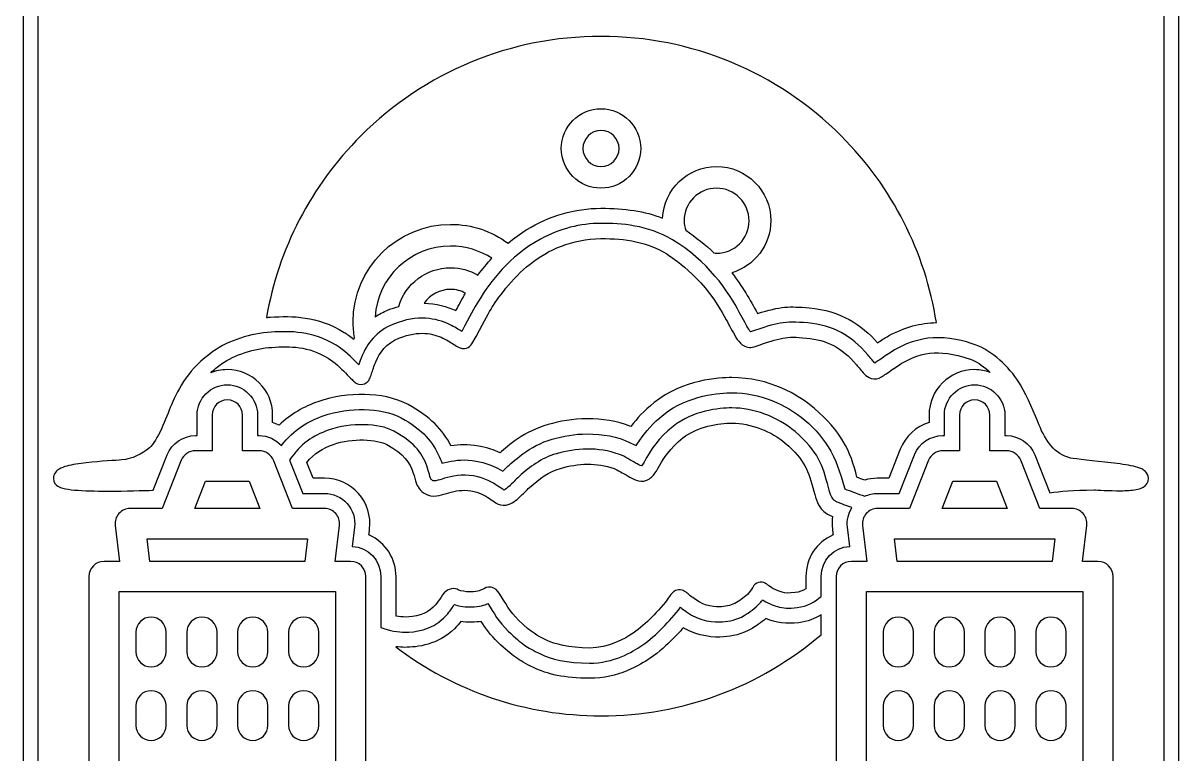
# Model space of a CAD drawing. Header units: millimetres. Extents: x 2 to 64, y 2 to 119.
# Drawn here: x 1.7 to 64.3, y 36.9 to 76.5 of the extents above; entities that cross this region are included whole.
import ezdxf

# ---------------------------------------------------------------- set-up
doc = ezdxf.new("R2010")
doc.units = ezdxf.units.MM
doc.layers.add('Layer_1', color=7, linetype='CONTINUOUS')

msp = doc.modelspace()

# ---------------------------------------------------------------- linework, layer by layer
at = {"layer": 'Layer_1', "color": 7}
for points in [[(1.690001, 117.899852), (1.690001, 3.10015)], [(2.510299, 3.10015), (2.510299, 117.899852)], [(63.489703, 117.899852), (63.489703, 3.10015)], [(64.310002, 3.10015), (64.310002, 117.899852)], [(33.000463, 75.739901), (32.999962, 75.739961)], [(39.264363, 67.518211), (39.263663, 67.518241)], [(32.996361, 65.609861), (32.998261, 65.610101)], [(32.988561, 64.789631), (32.998261, 64.789991)], [(12.749161, 57.690641), (12.739161, 57.690641)], [(53.244062, 57.690661), (53.234062, 57.690661)], [(12.754061, 56.870511), (12.754561, 56.870511)], [(53.241562, 56.870451), (53.242162, 56.870451)], [(11.021861, 54.114611), (11.113861, 54.114611), (11.113861, 55.231851)], [(11.936075, 55.232081), (11.936075, 53.295371), (11.022885, 53.295371)], [(14.487116, 53.295371), (13.573925, 53.295371), (13.573925, 55.232081)], [(14.392761, 55.231851), (14.392761, 54.114611), (14.484761, 54.114611)], [(15.208461, 54.822081), (15.208461, 55.231871)], [(50.774762, 55.231891), (50.774762, 54.830371)], [(51.511462, 54.114551), (51.603462, 54.114551), (51.603462, 55.231791)], [(52.426076, 55.232081), (52.426076, 53.295371), (51.512885, 53.295371)], [(54.977117, 53.295371), (54.063926, 53.295371), (54.063926, 55.232081)], [(54.882362, 55.231791), (54.882362, 54.114551), (54.974362, 54.114551)], [(40.086762, 54.796761), (40.086162, 54.796811)], [(56.738562, 54.687081), (56.738562, 54.689081)], [(34.582262, 53.734321), (34.902662, 53.578261), (35.102162, 53.872811)], [(49.214662, 53.380321), (48.593462, 51.806261), (47.970262, 51.806261)], [(10.26137, 52.777631), (9.228942, 50.167251), (7.491206, 50.167251)], [(8.738261, 51.158711), (9.496361, 53.077461)], [(18.018875, 50.167251), (16.281139, 50.167251), (15.24863, 52.777631)], [(16.128461, 52.783481), (16.837961, 50.985661), (18.019861, 50.985661)], [(18.020461, 51.806221), (17.397161, 51.806221), (17.058761, 52.664571)], [(24.381361, 52.628911), (24.717261, 52.699211)], [(47.978362, 50.985611), (49.160162, 50.985611), (49.986462, 53.077471), (49.986462, 53.079471)], [(50.751371, 52.777631), (49.718943, 50.167251), (47.981206, 50.167251)], [(58.508876, 50.167251), (56.77114, 50.167251), (55.738631, 52.777631)], [(56.499762, 53.077401), (57.315262, 51.012931)], [(27.426161, 52.333891), (27.686061, 52.197461), (27.898961, 52.400551)], [(28.570561, 51.908051), (28.570561, 51.906051)], [(6.677901, 49.252451), (6.907544, 47.303941), (6.074005, 47.303941)], [(19.436075, 47.303941), (18.602537, 47.303941), (18.83218, 49.252451)], [(19.646561, 49.157861), (19.646561, 49.155861), (19.526161, 48.118191)], [(45.535862, 49.060211), (45.566862, 48.799241), (45.576862, 48.734641)], [(46.474262, 48.118201), (46.353362, 49.155871), (46.353362, 49.157871)], [(47.167902, 49.252451), (47.397545, 47.303941), (46.564006, 47.303941)], [(59.926076, 47.303941), (59.092538, 47.303941), (59.322181, 49.252451)], [(20.421561, 48.737671), (20.431561, 48.799171)], [(5.25508, 46.485021), (5.25508, 15.75907), (5.255, 15.75907)], [(20.255, 15.75907), (20.255, 46.485021)], [(21.074361, 46.483671), (21.074361, 43.725181)], [(21.895861, 44.342591), (21.895861, 46.483551)], [(44.104762, 46.483621), (44.104762, 45.823191)], [(44.925462, 45.410361), (44.925462, 46.483681)], [(45.745081, 46.485021), (45.745081, 15.75907), (45.745001, 15.75907)], [(60.745001, 15.75907), (60.745001, 46.485021)], [(44.925364, 43.332671), (44.925363, 44.406991)], [(7.802588, 43.464741), (7.802588, 42.407501)], [(9.440438, 42.407501), (9.440438, 43.464741)], [(10.55822, 43.464741), (10.55822, 42.407501)], [(12.196069, 42.407501), (12.196069, 43.464741)], [(13.313931, 43.464741), (13.313931, 42.407501)], [(14.951781, 42.407501), (14.951781, 43.464741)], [(16.069563, 43.464741), (16.069563, 42.407501)], [(17.707412, 42.407501), (17.707412, 43.464741)], [(48.292589, 43.464741), (48.292589, 42.407501)], [(49.930439, 42.407501), (49.930439, 43.464741)], [(51.04822, 43.464741), (51.04822, 42.407501)], [(52.68607, 42.407501), (52.68607, 43.464741)], [(53.803932, 43.464741), (53.803932, 42.407501)], [(55.441782, 42.407501), (55.441782, 43.464741)], [(56.559564, 43.464741), (56.559564, 42.407501)], [(58.197413, 42.407501), (58.197413, 43.464741)], [(7.802588, 39.479631), (7.802588, 38.422391)], [(9.440438, 38.422391), (9.440438, 39.479631)], [(10.55822, 39.479631), (10.55822, 38.422391)], [(12.196069, 38.422391), (12.196069, 39.479631)], [(13.313931, 39.479631), (13.313931, 38.422391)], [(14.951781, 38.422391), (14.951781, 39.479631)], [(16.069563, 39.479631), (16.069563, 38.422391)], [(17.707412, 38.422391), (17.707412, 39.479631)], [(48.292589, 39.479631), (48.292589, 38.422391)], [(49.930439, 38.422391), (49.930439, 39.479631)], [(51.04822, 39.479631), (51.04822, 38.422391)], [(52.68607, 38.422391), (52.68607, 39.479631)], [(53.803932, 39.479631), (53.803932, 38.422391)], [(55.441782, 38.422391), (55.441782, 39.479631)], [(56.559564, 39.479631), (56.559564, 38.422391)], [(58.197413, 38.422391), (58.197413, 39.479631)]]:
    msp.add_lwpolyline(points, dxfattribs=at)
for points in [[(32.999962, 71.824441)], [(32.999962, 70.650351)], [(24.854162, 64.386131)], [(24.854162, 62.037441)], [(26.355761, 61.400541)], [(40.086162, 55.617431)], [(11.579567, 51.657441), (13.930353, 51.657441), (14.519716, 50.167331), (10.990124, 50.167331)], [(52.069568, 51.657441), (54.420354, 51.657441), (55.009717, 50.167331), (51.480125, 50.167331)], [(17.097735, 48.529401), (16.953365, 47.304021), (8.556635, 47.304021), (8.412265, 48.529401)], [(57.587736, 48.529401), (57.443366, 47.304021), (49.046636, 47.304021), (48.902266, 48.529401)], [(19.436075, 47.303941)], [(59.926076, 47.303941)], [(18.617151, 20.22739), (6.89285, 20.22739), (6.89285, 45.666091), (18.617151, 45.666091)], [(59.107152, 20.22739), (47.382851, 20.22739), (47.382851, 45.666091), (59.107152, 45.666091)], [(8.621513, 44.283661)], [(11.377144, 44.283661)], [(14.132856, 44.283661)], [(16.888487, 44.283661)], [(49.111514, 44.283661)], [(51.867145, 44.283661)], [(54.622857, 44.283661)], [(57.378488, 44.283661)], [(8.621513, 40.298561)], [(11.377144, 40.298561)], [(14.132856, 40.298561)], [(16.888487, 40.298561)], [(49.111514, 40.298561)], [(51.867145, 40.298561)], [(54.622857, 40.298561)], [(57.378488, 40.298561)]]:
    msp.add_lwpolyline(points, close=True, dxfattribs=at)
for points in [[(32.999962, 75.739961), (28.085162, 75.739961), (23.465062, 73.825991), (19.989862, 70.350631)], [(46.011563, 70.350571), (42.536363, 73.825931), (37.915263, 75.739901), (33.000463, 75.739901)], [(30.847062, 69.671601), (30.847062, 70.858891), (31.812662, 71.824441), (32.999962, 71.824441)], [(32.999962, 71.824441), (34.187263, 71.824441), (35.153263, 70.858891), (35.153263, 69.671601)], [(19.989862, 70.350631), (17.274459, 67.635301), (15.517359, 64.218861), (14.876459, 60.510921)], [(32.999962, 70.650351), (32.460262, 70.650351), (32.021662, 70.211301), (32.021662, 69.671601)], [(33.978663, 69.671601), (33.978663, 70.211301), (33.539663, 70.650351), (32.999962, 70.650351)], [(51.171963, 60.234901), (50.572363, 64.049521), (48.794363, 67.567851), (46.011563, 70.350571)], [(32.999962, 67.518241), (31.812662, 67.518241), (30.847062, 68.484301), (30.847062, 69.671601)], [(32.021662, 69.671601), (32.021662, 69.131891), (32.460262, 68.692851), (32.999962, 68.692851)], [(35.153263, 69.671601), (35.153263, 68.484301), (34.187263, 67.518241), (32.999962, 67.518241)], [(32.999962, 68.692851), (33.539663, 68.692851), (33.978663, 69.131891), (33.978663, 69.671601)], [(36.335163, 65.893471), (36.407163, 67.448741), (37.691863, 68.692781), (39.264663, 68.692781)], [(39.264663, 68.692781), (40.883763, 68.692781), (42.200963, 67.375501), (42.200963, 65.756521)], [(39.263663, 67.518241), (38.292463, 67.517951), (37.501963, 66.727881), (37.501963, 65.756591)], [(41.025463, 65.756561), (41.025463, 66.727851), (40.235663, 67.517921), (39.264363, 67.518211)], [(28.977962, 65.272831), (30.190762, 66.026631), (31.591062, 66.429351), (32.993262, 66.429351)], [(32.993262, 66.429351), (34.308363, 66.429351), (35.359263, 66.279331), (36.335163, 65.893471)], [(37.501963, 65.756591), (37.501963, 65.574331), (37.537963, 65.401691), (37.588963, 65.236211)], [(39.263863, 63.994911), (40.235363, 63.994911), (41.025463, 64.785101), (41.025463, 65.756561)], [(42.200963, 65.756521), (42.200963, 64.421411), (41.303863, 63.293661), (40.081663, 62.938611)], [(19.569262, 60.275731), (19.569262, 63.189961), (21.940462, 65.560681), (24.854662, 65.560681)], [(24.854662, 65.560681), (26.016962, 65.560681), (27.089162, 65.178861), (27.962562, 64.540581)], [(27.962562, 64.540581), (28.283362, 64.805801), (28.619862, 65.050261), (28.977962, 65.272831)], [(32.998261, 65.610101), (31.897661, 65.610101), (30.763661, 65.333501), (29.719261, 64.757951)], [(36.880362, 64.719991), (35.503462, 65.534051), (34.096962, 65.609861), (32.996361, 65.609861)], [(37.588963, 65.236211), (38.152863, 64.861411), (38.658763, 64.454301), (39.118663, 64.009411)], [(29.719261, 64.757951), (28.014961, 63.818611), (27.008361, 62.457351), (26.355761, 61.400541)], [(29.155261, 63.410911), (30.141461, 64.180971), (31.414761, 64.773591), (32.988561, 64.789631)], [(32.998261, 64.789991), (34.303562, 64.803291), (35.548662, 64.594161), (36.560762, 63.954901)], [(40.510062, 60.772951), (39.942762, 61.897561), (38.725262, 63.629191), (36.880362, 64.719991)], [(24.854162, 64.386131), (22.679162, 64.386131), (20.898062, 62.687101), (20.757262, 60.547081)], [(27.089662, 63.719511), (26.445462, 64.139111), (25.678762, 64.386131), (24.854162, 64.386131)], [(36.560762, 63.954901), (37.118762, 63.602571), (38.625462, 62.572021), (39.785362, 60.395951)], [(39.118663, 64.009411), (39.167663, 64.005411), (39.214663, 63.994911), (39.263863, 63.994911)], [(26.330062, 62.809991), (26.572662, 63.133441), (26.824762, 63.437291), (27.089662, 63.719511)], [(27.043761, 60.967651), (27.349561, 61.488201), (28.169061, 62.640861), (29.155261, 63.410911)], [(22.041962, 61.115531), (22.404362, 62.326211), (23.527262, 63.212031), (24.854162, 63.212031)], [(24.854162, 63.212031), (25.392562, 63.212031), (25.895762, 63.063931), (26.330062, 62.809991)], [(40.081663, 62.938611), (40.667263, 62.195401), (41.064163, 61.509651), (41.477963, 60.724281)], [(24.854162, 62.037441), (24.260462, 62.037441), (23.736862, 61.739931), (23.417562, 61.288641)], [(25.661362, 61.831761), (25.418262, 61.958501), (25.146762, 62.037431), (24.854162, 62.037441)], [(25.136362, 60.884531), (25.307562, 61.200881), (25.474462, 61.528581), (25.661362, 61.831761)], [(26.355761, 61.400541), (26.139861, 61.051041), (25.902461, 60.573391), (25.452461, 59.762911)], [(20.757262, 60.547081), (20.967962, 60.686981), (21.197962, 60.816371), (21.462162, 60.921231)], [(21.462162, 60.921231), (21.660362, 60.999931), (21.853162, 61.063301), (22.041962, 61.115531)], [(23.417562, 61.288641), (24.071962, 61.271241), (24.648462, 61.111271), (25.136362, 60.884531)], [(26.000861, 59.080941), (26.669461, 60.257751), (26.838161, 60.617561), (27.043761, 60.967651)], [(41.004062, 59.874811), (40.876262, 60.078481), (40.715062, 60.424761), (40.510062, 60.772951)], [(41.477963, 60.724281), (42.735163, 61.125631), (43.202863, 61.130051), (44.271563, 61.034851)], [(44.271563, 61.034851), (46.001263, 60.880691), (47.109663, 60.127821), (47.988164, 59.137301)], [(14.876459, 60.510921), (14.947459, 60.516921), (15.018359, 60.532721), (15.089359, 60.536721)], [(15.089359, 60.536721), (16.284159, 60.605021), (17.602859, 60.610021), (19.081362, 59.710421)], [(19.649262, 59.409631), (19.601262, 59.695351), (19.569262, 59.983861), (19.569262, 60.275731)], [(21.761761, 60.160301), (20.809261, 59.782281), (20.316761, 59.044091), (20.056961, 58.449301)], [(24.791061, 60.138601), (24.070561, 60.474711), (23.070261, 60.679561), (21.761761, 60.160301)], [(25.452461, 59.762911), (25.294461, 59.863581), (25.087761, 60.000241), (24.791061, 60.138601)], [(39.785362, 60.395951), (39.957162, 60.073681), (40.125962, 59.752631), (40.310962, 59.438901)], [(44.197762, 60.218461), (42.888662, 60.335141), (42.553962, 60.232061), (41.104862, 59.734771)], [(47.455362, 58.497631), (46.547662, 59.538471), (45.580462, 60.095221), (44.197762, 60.218461)], [(48.576263, 59.515571), (49.467963, 60.012011), (50.321364, 60.217311), (51.171963, 60.234901)], [(15.132761, 59.718471), (14.023961, 59.655071), (12.849361, 59.282661), (11.974761, 58.669951)], [(18.652361, 59.009991), (17.351161, 59.801681), (16.161361, 59.777251), (15.132761, 59.718471)], [(19.081362, 59.710421), (19.215662, 59.628821), (19.411562, 59.496531), (19.601262, 59.340931)], [(22.055461, 59.395961), (23.160861, 59.834671), (23.895961, 59.647931), (24.436161, 59.395961)], [(41.104862, 59.734771), (41.081862, 59.759171), (41.060862, 59.784471), (41.004062, 59.874811)], [(41.295362, 58.930921), (42.802062, 59.441841), (42.978562, 59.504121), (44.127762, 59.401691)], [(47.988164, 59.137301), (48.184364, 59.272771), (48.361063, 59.395771), (48.576263, 59.515571)], [(12.436361, 57.997591), (13.149461, 58.497101), (14.217361, 58.843341), (15.170561, 58.897801)], [(15.170561, 58.897801), (16.181261, 58.955601), (17.105261, 58.984801), (18.217361, 58.308171)], [(19.749961, 58.083941), (19.474461, 58.368141), (19.109361, 58.731881), (18.652361, 59.009991)], [(19.601262, 59.340931), (19.614262, 59.363131), (19.635262, 59.387131), (19.649262, 59.409631)], [(20.799661, 58.120581), (21.011361, 58.605111), (21.345661, 59.114281), (22.055461, 59.395961)], [(24.436161, 59.395961), (24.706261, 59.269981), (24.917861, 59.125021), (25.104361, 59.009421)], [(25.104361, 59.009421), (25.197361, 58.951621), (25.275061, 58.894981), (25.414861, 58.854911)], [(25.705861, 58.848911), (25.828561, 58.882411), (25.947361, 58.986881), (26.000861, 59.080941)], [(40.310962, 59.438901), (40.401962, 59.293631), (40.500262, 59.155271), (40.656762, 59.039441)], [(40.656762, 59.039441), (40.838662, 58.904781), (41.068262, 58.853901), (41.295362, 58.930921)], [(44.127762, 59.401691), (45.239862, 59.302591), (46.025362, 58.892951), (46.840362, 57.958371)], [(51.287162, 59.421611), (50.527362, 59.421611), (49.759462, 59.236391), (48.972662, 58.798391)], [(53.463262, 58.962721), (53.031062, 59.150921), (52.093562, 59.421601), (51.287162, 59.421611)], [(55.732362, 56.861041), (55.260362, 57.676501), (54.357662, 58.573301), (53.463262, 58.962721)], [(11.974761, 58.669951), (10.705361, 57.780661), (10.096761, 56.682551), (9.720661, 55.786931)], [(18.217361, 58.308171), (18.566261, 58.095891), (18.889961, 57.784951), (19.153261, 57.513391)], [(20.056961, 58.449301), (19.968961, 58.248921), (19.922561, 58.110381), (19.872961, 57.957341)], [(25.414861, 58.854911), (25.484861, 58.834911), (25.583061, 58.815911), (25.705861, 58.848911)], [(47.834162, 58.044431), (47.751162, 58.126231), (47.619062, 58.309931), (47.455362, 58.497631)], [(48.314762, 58.370511), (48.115662, 58.233011), (47.947262, 58.118241), (47.834162, 58.044431)], [(48.972662, 58.798391), (48.781262, 58.691851), (48.545662, 58.529961), (48.314762, 58.370511)], [(49.373562, 58.081331), (50.051662, 58.458831), (50.659562, 58.602751), (51.289662, 58.602751)], [(51.289662, 58.602751), (51.879462, 58.602751), (52.888562, 58.319661), (53.139162, 58.210521)], [(11.854461, 57.523721), (12.029361, 57.685501), (12.218261, 57.844821), (12.436361, 57.997591)], [(12.739161, 57.690641), (12.428661, 57.690641), (12.130261, 57.631141), (11.854461, 57.523721)], [(15.208461, 55.231871), (15.208461, 56.602571), (14.087661, 57.690641), (12.749161, 57.690641)], [(19.872961, 57.957341), (19.826961, 58.004841), (19.802961, 58.029241), (19.749961, 58.083941)], [(20.563561, 57.458611), (20.625561, 57.648821), (20.693861, 57.878321), (20.799661, 58.120581)], [(46.840362, 57.958371), (46.961662, 57.819281), (47.089962, 57.623871), (47.273962, 57.446771)], [(48.192162, 57.294301), (48.342062, 57.386901), (48.554962, 57.538131), (48.781862, 57.694791)], [(48.781862, 57.694791), (49.008762, 57.851451), (49.248462, 58.011661), (49.373562, 58.081331)], [(53.234062, 57.690661), (51.895562, 57.690661), (50.774762, 56.596751), (50.774762, 55.231891)], [(53.139162, 58.210521), (53.424962, 58.086121), (53.768562, 57.829791), (54.093162, 57.535631)], [(54.093162, 57.535631), (53.827062, 57.634331), (53.541562, 57.690661), (53.244062, 57.690661)], [(19.153261, 57.513391), (19.284961, 57.377611), (19.399961, 57.252731), (19.510361, 57.148031)], [(19.510361, 57.148031), (19.565361, 57.095731), (19.618861, 57.047041), (19.684461, 57.001271)], [(19.684461, 57.001271), (19.750461, 56.955471), (19.825661, 56.895691), (19.989361, 56.886031)], [(19.989361, 56.886031), (20.135361, 56.878031), (20.272461, 56.955031), (20.338761, 57.018841)], [(20.338761, 57.018841), (20.405761, 57.082941), (20.433761, 57.137431), (20.458061, 57.185241)], [(20.458061, 57.185241), (20.507061, 57.280841), (20.533061, 57.363511), (20.563561, 57.458611)], [(40.079762, 57.257641), (39.405762, 57.257641), (37.439862, 57.162141), (35.882662, 55.902161)], [(44.569962, 55.583321), (43.676662, 56.342411), (42.133462, 57.257641), (40.079762, 57.257641)], [(47.273962, 57.446771), (47.365962, 57.358171), (47.477662, 57.265791), (47.645462, 57.216301)], [(47.645462, 57.216301), (47.840762, 57.158701), (48.034462, 57.197001), (48.192162, 57.294301)], [(11.113861, 55.231851), (11.113861, 56.127081), (11.858661, 56.870221), (12.754061, 56.870511)], [(12.754561, 56.870511), (13.649761, 56.870221), (14.392761, 56.127071), (14.392761, 55.231851)], [(20.185361, 56.343431), (19.381561, 56.360731), (18.519761, 56.259431), (17.665661, 55.954821)], [(36.402862, 55.265491), (37.705562, 56.319631), (39.503462, 56.437511), (40.084262, 56.437511)], [(40.084262, 56.437511), (41.592462, 56.437511), (43.039762, 55.813191), (44.043162, 54.959051)], [(51.603462, 55.231791), (51.603462, 56.127011), (52.346362, 56.870161), (53.241562, 56.870451)], [(53.242162, 56.870451), (54.137462, 56.870161), (54.882362, 56.127011), (54.882362, 55.231791)], [(56.738562, 54.689081), (56.505662, 55.263831), (56.118162, 56.194521), (55.732362, 56.861041)], [(9.720661, 55.786931), (9.570561, 55.429331), (9.395561, 54.943671), (9.189461, 54.491911)], [(12.755, 56.051001), (12.302701, 56.051001), (11.936075, 55.684371), (11.936075, 55.232081)], [(13.573925, 55.232081), (13.573925, 55.684371), (13.2073, 56.051001), (12.755, 56.051001)], [(17.665661, 55.954821), (16.906561, 55.684151), (16.194961, 55.297401), (15.560361, 54.678931)], [(22.556261, 55.794631), (21.837461, 56.184931), (20.991461, 56.326101), (20.185361, 56.343431)], [(24.870361, 53.560141), (24.439961, 54.443441), (23.723561, 55.160741), (22.556261, 55.794631)], [(35.882662, 55.902161), (35.311062, 55.439671), (34.961862, 55.062921), (34.618662, 54.612841)], [(53.245001, 56.051001), (52.792702, 56.051001), (52.426076, 55.684371), (52.426076, 55.232081)], [(54.063926, 55.232081), (54.063926, 55.684371), (53.697301, 56.051001), (53.245001, 56.051001)], [(15.691961, 53.577691), (16.368761, 54.461921), (17.148761, 54.897611), (17.945561, 55.181731)], [(17.945561, 55.181731), (18.689961, 55.447161), (19.450161, 55.538831), (20.172261, 55.523311)], [(20.172261, 55.523311), (20.891961, 55.507811), (21.621661, 55.374191), (22.170161, 55.076311)], [(35.102162, 53.872811), (35.416262, 54.335191), (35.802962, 54.780081), (36.402862, 55.265491)], [(40.086162, 55.617431), (39.413862, 55.617431), (37.947162, 55.457971), (36.919962, 54.626791)], [(43.514162, 54.336371), (42.544162, 55.156041), (41.245362, 55.617431), (40.086162, 55.617431)], [(46.870062, 51.859521), (46.529862, 53.279341), (45.984562, 54.381271), (44.569962, 55.583321)], [(9.189461, 54.491911), (8.983261, 54.040151), (8.732261, 53.627181), (8.537261, 53.456841)], [(15.560361, 54.678931), (15.447161, 54.735231), (15.329861, 54.783971), (15.208461, 54.822081)], [(20.156661, 54.705331), (19.528861, 54.718831), (18.845861, 54.631631), (18.224961, 54.410261)], [(21.781361, 54.356001), (21.351461, 54.589431), (20.784461, 54.691871), (20.156661, 54.705331)], [(22.170161, 55.076311), (23.337161, 54.442611), (23.913861, 53.755091), (24.252161, 52.945171)], [(30.128461, 54.712571), (28.869261, 54.361251), (27.940261, 53.555921), (27.535861, 53.189151)], [(32.237861, 55.026771), (31.483461, 55.026771), (30.769361, 54.891381), (30.128461, 54.712571)], [(34.618662, 54.612841), (33.866862, 54.917601), (33.074262, 55.026771), (32.237861, 55.026771)], [(36.919962, 54.626791), (36.086962, 53.952811), (35.702662, 53.319511), (35.492162, 52.947311)], [(37.436262, 53.990091), (38.195062, 54.604031), (39.414062, 54.796761), (40.086762, 54.796761)], [(40.086162, 54.796811), (41.121462, 54.796811), (42.246062, 54.337051), (42.982662, 53.711081)], [(44.043162, 54.959051), (44.620362, 54.467711), (45.113062, 53.882801), (45.446262, 53.275031)], [(50.774762, 54.830371), (50.078662, 54.619781), (49.486662, 54.068351), (49.214662, 53.380321)], [(58.445462, 52.902181), (57.577062, 53.107061), (57.082562, 53.844851), (56.738562, 54.687081)], [(9.496361, 53.077461), (9.742761, 53.700791), (10.351961, 54.114611), (11.021861, 54.114611)], [(14.484761, 54.114611), (14.951861, 54.114611), (15.386161, 53.910521), (15.691961, 53.577691)], [(18.224961, 54.410261), (17.400561, 54.116301), (16.706761, 53.678201), (16.128461, 52.783481)], [(18.500961, 53.638671), (19.002961, 53.817721), (19.601861, 53.896171), (20.139661, 53.884651)], [(20.139661, 53.884651), (20.677361, 53.873151), (21.159061, 53.759461), (21.389161, 53.634531)], [(23.605561, 52.354051), (23.355561, 53.073091), (22.979161, 53.705541), (21.781361, 54.356001)], [(27.898961, 52.400551), (28.151961, 52.642251), (29.141461, 53.585621), (30.354161, 53.923971)], [(30.354161, 53.923971), (30.946061, 54.089091), (31.586161, 54.207161), (32.242361, 54.207161)], [(32.242361, 54.207161), (33.111062, 54.207161), (33.882162, 54.075501), (34.582262, 53.734321)], [(36.205862, 52.543151), (36.381562, 52.852241), (36.716662, 53.407801), (37.436262, 53.990091)], [(45.324362, 51.307101), (45.008862, 52.506261), (44.762462, 53.275611), (43.514162, 54.336371)], [(49.986462, 53.079471), (50.233062, 53.701871), (50.842062, 54.114551), (51.511462, 54.114551)], [(54.974362, 54.114551), (55.644362, 54.114551), (56.253362, 53.700731), (56.499762, 53.077401)], [(8.537261, 53.456841), (8.132161, 53.102911), (7.590361, 52.850901), (7.025161, 52.798991)], [(11.022885, 53.295371), (10.686852, 53.295371), (10.384944, 53.090141), (10.26137, 52.777631)], [(15.24863, 52.777631), (15.125057, 53.090061), (14.823149, 53.295371), (14.487116, 53.295371)], [(17.058761, 52.664571), (17.458361, 53.148901), (17.923861, 53.432901), (18.500961, 53.638671)], [(21.389161, 53.634531), (22.345061, 53.115431), (22.628161, 52.666811), (22.830961, 52.083721)], [(26.372661, 53.546241), (25.761861, 53.653911), (25.322061, 53.625841), (24.870361, 53.560141)], [(27.535861, 53.189151), (27.221261, 53.335201), (26.870061, 53.458511), (26.372661, 53.546241)], [(33.994062, 53.097681), (32.832061, 53.523421), (31.646761, 53.431521), (30.576161, 53.132781)], [(42.982662, 53.711081), (44.048062, 52.805611), (44.244562, 52.189591), (44.531362, 51.099361)], [(45.446262, 53.275031), (45.870762, 52.500911), (46.006562, 51.874991), (46.202762, 51.230551)], [(51.512885, 53.295371), (51.176852, 53.295371), (50.874944, 53.090141), (50.751371, 52.777631)], [(55.738631, 52.777631), (55.615058, 53.090061), (55.31315, 53.295371), (54.977117, 53.295371)], [(5.113161, 52.646551), (4.727661, 52.603051), (4.359961, 52.549151), (4.058461, 52.466721)], [(7.025161, 52.798991), (6.736261, 52.772391), (5.884061, 52.733591), (5.113161, 52.646551)], [(24.252161, 52.945171), (24.296161, 52.840081), (24.381361, 52.628911), (24.381361, 52.628911)], [(24.717261, 52.699211), (25.141661, 52.788611), (25.632461, 52.844951), (26.236561, 52.738511)], [(26.236561, 52.738511), (26.760261, 52.646111), (27.131261, 52.487601), (27.426161, 52.333891)], [(30.576161, 53.132781), (29.780261, 52.910771), (29.121761, 52.408081), (28.570561, 51.908051)], [(30.797461, 52.343681), (31.759961, 52.612271), (32.755961, 52.678981), (33.713562, 52.328181)], [(34.871462, 52.632601), (34.618162, 52.777451), (34.318162, 52.978961), (33.994062, 53.097681)], [(35.191362, 52.473431), (35.124362, 52.498131), (34.998162, 52.560231), (34.871462, 52.632601)], [(35.492162, 52.947311), (35.395162, 52.776371), (35.288062, 52.569491), (35.191362, 52.473431)], [(60.629262, 52.644311), (59.734062, 52.749411), (58.711262, 52.839461), (58.445462, 52.902181)], [(61.842162, 52.454661), (61.503162, 52.533061), (61.076862, 52.591761), (60.629262, 52.644311)], [(3.642461, 52.300831), (3.511261, 52.221831), (3.328261, 52.062741), (3.328261, 51.800611)], [(4.058461, 52.466721), (3.907761, 52.425521), (3.773661, 52.379821), (3.642461, 52.300831)], [(22.830961, 52.083721), (22.887961, 51.918631), (22.913961, 51.732041), (23.004561, 51.507531)], [(23.764161, 51.816621), (23.724161, 51.914021), (23.691161, 52.108341), (23.605561, 52.354051)], [(26.095761, 51.929821), (25.457961, 52.042301), (24.919661, 51.917021), (24.527461, 51.804761)], [(29.122061, 51.300851), (29.631461, 51.763001), (30.203961, 52.178141), (30.797461, 52.343681)], [(33.713562, 52.328181), (33.887262, 52.264581), (34.181462, 52.083481), (34.463862, 51.922011)], [(35.479262, 51.697201), (35.691362, 51.794001), (35.819262, 51.928751), (35.924762, 52.074441)], [(35.924762, 52.074441), (36.030262, 52.220121), (36.106562, 52.368511), (36.205862, 52.543151)], [(62.296862, 52.308421), (62.158462, 52.375121), (62.011662, 52.415481), (61.842162, 52.454661)], [(62.508262, 52.163721), (62.435262, 52.236221), (62.366162, 52.275071), (62.296862, 52.308421)], [(62.666362, 51.800441), (62.666362, 51.959671), (62.581362, 52.091191), (62.508262, 52.163721)], [(3.328261, 51.800611), (3.328261, 51.583181), (3.478461, 51.437151), (3.574261, 51.376861)], [(3.574261, 51.376861), (3.670261, 51.316561), (3.753961, 51.291461), (3.843961, 51.267311)], [(19.858561, 50.981981), (19.392361, 51.506431), (18.721661, 51.806221), (18.020461, 51.806221)], [(23.004561, 51.507531), (23.095561, 51.283031), (23.260361, 51.045591), (23.606161, 50.902401)], [(23.866961, 51.685871), (23.812961, 51.720571), (23.784961, 51.766371), (23.764161, 51.816621)], [(24.058761, 51.675571), (23.943161, 51.651871), (23.912761, 51.656371), (23.866961, 51.685871)], [(24.527461, 51.804761), (24.331361, 51.748561), (24.169261, 51.698191), (24.058761, 51.675571)], [(27.416161, 51.384631), (27.138361, 51.573481), (26.714861, 51.820651), (26.095761, 51.929821)], [(27.736561, 51.167071), (27.676561, 51.204571), (27.499061, 51.328231), (27.416161, 51.384631)], [(28.037261, 51.386701), (27.941261, 51.298001), (27.816261, 51.198401), (27.736561, 51.167071)], [(28.570561, 51.906051), (28.371961, 51.725721), (28.194461, 51.531821), (28.037261, 51.386701)], [(34.463862, 51.922011), (34.605062, 51.841311), (34.744662, 51.764911), (34.897462, 51.709101)], [(34.897462, 51.709101), (35.050162, 51.653301), (35.266862, 51.600281), (35.479262, 51.697201)], [(47.290162, 51.709661), (47.147962, 51.760761), (47.023562, 51.804561), (46.870062, 51.859521)], [(47.970262, 51.806261), (47.737962, 51.806261), (47.509462, 51.772761), (47.290162, 51.709661)], [(62.369262, 51.319851), (62.518562, 51.398751), (62.666362, 51.571931), (62.666362, 51.800441)], [(3.843961, 51.267311), (4.023861, 51.218911), (4.231461, 51.191711), (4.478561, 51.169611)], [(4.478561, 51.169611), (4.972861, 51.125511), (5.611361, 51.111311), (6.267661, 51.111211)], [(6.267661, 51.111211), (7.281661, 51.111061), (8.189561, 51.140811), (8.738261, 51.158711)], [(18.019861, 50.985661), (18.487361, 50.985661), (18.933861, 50.786371), (19.244561, 50.436861)], [(20.461561, 49.060141), (20.543561, 49.756771), (20.324961, 50.457501), (19.858561, 50.981981)], [(23.606161, 50.902401), (23.829061, 50.810101), (24.041961, 50.833701), (24.223661, 50.870901)], [(24.223661, 50.870901), (24.405261, 50.908101), (24.573961, 50.966401), (24.752861, 51.017661)], [(24.752861, 51.017661), (25.110861, 51.120151), (25.492861, 51.204371), (25.953761, 51.123081)], [(25.953761, 51.123081), (26.433561, 51.038481), (26.714961, 50.868691), (26.955761, 50.705021)], [(27.862161, 50.355681), (28.177061, 50.414081), (28.425861, 50.629361), (28.592361, 50.783051)], [(28.592361, 50.783051), (28.788361, 50.964041), (28.966461, 51.159611), (29.122061, 51.300851)], [(44.531362, 51.099361), (44.654462, 50.631601), (44.780362, 50.307541), (45.021762, 50.062731)], [(45.606062, 50.638921), (45.524062, 50.721821), (45.434862, 50.887281), (45.324362, 51.307101)], [(46.202762, 51.230551), (46.519262, 51.108441), (46.927462, 50.968411), (47.294162, 50.834711)], [(47.294162, 50.834711), (47.506862, 50.932411), (47.739262, 50.985611), (47.978362, 50.985611)], [(57.315262, 51.012931), (57.864462, 51.101131), (58.595162, 51.173641), (59.715162, 51.173641)], [(59.715162, 51.173641), (59.877062, 51.173641), (60.548662, 51.126741), (61.152762, 51.130741)], [(61.152762, 51.130741), (61.454762, 51.132741), (61.745262, 51.144641), (61.998162, 51.193241)], [(61.998162, 51.193241), (62.120662, 51.216741), (62.227162, 51.244741), (62.369262, 51.319851)], [(7.491206, 50.167251), (7.257307, 50.167251), (7.03457, 50.067251), (6.8792, 49.892481)], [(18.630881, 49.892481), (18.475511, 50.067281), (18.252773, 50.167251), (18.018875, 50.167251)], [(19.244561, 50.436861), (19.555961, 50.086951), (19.700461, 49.621011), (19.646561, 49.157861)], [(26.955761, 50.705021), (27.076061, 50.623221), (27.182761, 50.540121), (27.316961, 50.464721)], [(27.316961, 50.464721), (27.451161, 50.389321), (27.637561, 50.314041), (27.862161, 50.355681)], [(46.158462, 50.373301), (45.830062, 50.489071), (45.687762, 50.556051), (45.606062, 50.638921)], [(46.598362, 50.216721), (46.449462, 50.269921), (46.317862, 50.317101), (46.158462, 50.373301)], [(46.353362, 49.157871), (46.310362, 49.530691), (46.401362, 49.902191), (46.598362, 50.216721)], [(47.981206, 50.167251), (47.747308, 50.167251), (47.524571, 50.067251), (47.3692, 49.892481)], [(59.120882, 49.892481), (58.965512, 50.067281), (58.742774, 50.167251), (58.508876, 50.167251)], [(6.8792, 49.892481), (6.723749, 49.717681), (6.650521, 49.484751), (6.677901, 49.252451)], [(18.83218, 49.252451), (18.85956, 49.484671), (18.78633, 49.717681), (18.630881, 49.892481)], [(45.021762, 50.062731), (45.176662, 49.905731), (45.357562, 49.812861), (45.550862, 49.732001)], [(45.550862, 49.732001), (45.515862, 49.511751), (45.508862, 49.285921), (45.535862, 49.060211)], [(47.3692, 49.892481), (47.21375, 49.717681), (47.140521, 49.484751), (47.167902, 49.252451)], [(59.322181, 49.252451), (59.349561, 49.484671), (59.276331, 49.717681), (59.120882, 49.892481)], [(20.431561, 48.799171), (20.443561, 48.885871), (20.461561, 49.060141), (20.461561, 49.060141)], [(21.895861, 46.483551), (21.895861, 47.408141), (21.371461, 48.309811), (20.421561, 48.737671)], [(45.576862, 48.734641), (44.674462, 48.343341), (44.104762, 47.484821), (44.104762, 46.483621)], [(19.526161, 48.118191), (20.382161, 48.080991), (21.074361, 47.365521), (21.074361, 46.483671)], [(44.925462, 46.483681), (44.925462, 47.365531), (45.618262, 48.080991), (46.474262, 48.118201)], [(6.074005, 47.303941), (5.621706, 47.303941), (5.25508, 46.937321), (5.25508, 46.485021)], [(20.255, 46.485021), (20.255, 46.937321), (19.888375, 47.303941), (19.436075, 47.303941)], [(46.564006, 47.303941), (46.111706, 47.303941), (45.745081, 46.937321), (45.745081, 46.485021)], [(60.745001, 46.485021), (60.745001, 46.937321), (60.378376, 47.303941), (59.926076, 47.303941)], [(25.020161, 45.826261), (24.837161, 45.834261), (24.706261, 45.755861), (24.609861, 45.683641)], [(25.304961, 45.749761), (25.262961, 45.764561), (25.170261, 45.819961), (25.020161, 45.826261)], [(25.963261, 45.654161), (25.583661, 45.654161), (25.440561, 45.701761), (25.304961, 45.749761)], [(26.619561, 45.806611), (26.524561, 45.757911), (26.358261, 45.654161), (25.963261, 45.654161)], [(27.041261, 45.904311), (26.849861, 45.932311), (26.694861, 45.845411), (26.619561, 45.806611)], [(27.485161, 45.578741), (27.400161, 45.706471), (27.267961, 45.871181), (27.041261, 45.904311)], [(37.041662, 45.718791), (36.884162, 45.647891), (36.797762, 45.526771), (36.731162, 45.429921)], [(37.373462, 45.749791), (37.252962, 45.779191), (37.146262, 45.765891), (37.041662, 45.718791)], [(37.608062, 45.628871), (37.552062, 45.674671), (37.479162, 45.723971), (37.373462, 45.749791)], [(41.207362, 45.869171), (41.170362, 45.805771), (41.126362, 45.731581), (41.006262, 45.597861)], [(41.289362, 45.996291), (41.238362, 45.931491), (41.225362, 45.900791), (41.207362, 45.869171)], [(41.619662, 46.179741), (41.493162, 46.168141), (41.377862, 46.108141), (41.289362, 45.996291)], [(41.951362, 46.087741), (41.896362, 46.123341), (41.774762, 46.193921), (41.619662, 46.179741)], [(42.088362, 45.988041), (42.047362, 46.019041), (42.007362, 46.052141), (41.951362, 46.087741)], [(42.353862, 45.818541), (42.320862, 45.832041), (42.220962, 45.888541), (42.088362, 45.988041)], [(43.521762, 45.613391), (42.847562, 45.532091), (42.705662, 45.675891), (42.353862, 45.818541)], [(44.104762, 45.823191), (43.934462, 45.720001), (43.744862, 45.640281), (43.521762, 45.613391)], [(24.260061, 45.259891), (24.162061, 45.116631), (24.056061, 44.966551), (23.914361, 44.827881)], [(24.609861, 45.683641), (24.467461, 45.577141), (24.357561, 45.403141), (24.260061, 45.259891)], [(28.529561, 44.128701), (28.064261, 44.566291), (27.820261, 45.074541), (27.485161, 45.578741)], [(36.731162, 45.429921), (36.411762, 44.965181), (36.075562, 44.611741), (35.750262, 44.283221)], [(38.113962, 45.230441), (37.908962, 45.378891), (37.744662, 45.516861), (37.608062, 45.628871)], [(39.523762, 44.847521), (39.235362, 44.827521), (38.629362, 44.857621), (38.113962, 45.230441)], [(41.006262, 45.597861), (40.810962, 45.380731), (40.585262, 45.223671), (40.344362, 45.080071)], [(41.617662, 45.051201), (41.690662, 45.132301), (41.708662, 45.153441), (41.755662, 45.218111)], [(41.755662, 45.218111), (41.940662, 45.086871), (42.376662, 44.901781), (42.558162, 44.851731)], [(43.619562, 44.799031), (44.185462, 44.865331), (44.614062, 45.141651), (44.925462, 45.410361)], [(23.914361, 44.827881), (23.512561, 44.434901), (22.913161, 44.278091), (22.390861, 44.288891)], [(24.489161, 44.242461), (24.693261, 44.442181), (24.850161, 44.666371), (24.934061, 44.789711)], [(24.934061, 44.789711), (25.016061, 44.910311), (25.031061, 44.936161), (25.054461, 44.968521)], [(25.054461, 44.968521), (25.226461, 44.904421), (25.478961, 44.834161), (25.963561, 44.834161)], [(25.963561, 44.834161), (26.432761, 44.834161), (26.702061, 44.937031), (26.872361, 45.018641)], [(26.872361, 45.018641), (27.186961, 44.523841), (27.451861, 44.016511), (27.969461, 43.531391)], [(36.334362, 43.707611), (36.679862, 44.053111), (37.016362, 44.422761), (37.303762, 44.817101)], [(37.303762, 44.817101), (37.409462, 44.731201), (37.488462, 44.669941), (37.633462, 44.564921)], [(37.633462, 44.564921), (38.356462, 44.041461), (39.153462, 43.999941), (39.580662, 44.029551)], [(40.344362, 45.080071), (40.078662, 44.921591), (39.846062, 44.869851), (39.523762, 44.847521)], [(40.764062, 44.375271), (41.038362, 44.538881), (41.344562, 44.747351), (41.617662, 45.051201)], [(42.558162, 44.851731), (42.884062, 44.761931), (43.165862, 44.745841), (43.619562, 44.799031)], [(8.621513, 44.283661), (8.169213, 44.283661), (7.802588, 43.917041), (7.802588, 43.464741)], [(9.440438, 43.464741), (9.440438, 43.916961), (9.073813, 44.283661), (8.621513, 44.283661)], [(11.377144, 44.283661), (10.924845, 44.283661), (10.55822, 43.917041), (10.55822, 43.464741)], [(12.196069, 43.464741), (12.196069, 43.916961), (11.829444, 44.283661), (11.377144, 44.283661)], [(14.132856, 44.283661), (13.680556, 44.283661), (13.313931, 43.917041), (13.313931, 43.464741)], [(14.951781, 43.464741), (14.951781, 43.916961), (14.585156, 44.283661), (14.132856, 44.283661)], [(16.888487, 44.283661), (16.436188, 44.283661), (16.069563, 43.917041), (16.069563, 43.464741)], [(17.707412, 43.464741), (17.707493, 43.916961), (17.340787, 44.283661), (16.888487, 44.283661)], [(22.390861, 44.288891), (22.248861, 44.291891), (22.077661, 44.309791), (21.895861, 44.342591)], [(22.383261, 43.468871), (22.905861, 43.468871), (23.789261, 43.557971), (24.489161, 44.242461)], [(25.408163, 44.049911), (25.303363, 43.907291), (25.231363, 43.830241), (25.057763, 43.656661)], [(25.960063, 44.013211), (25.754863, 44.013211), (25.576563, 44.020211), (25.408163, 44.049911)], [(26.505763, 44.056611), (26.346163, 44.029011), (26.224862, 44.013211), (25.960063, 44.013211)], [(27.403362, 42.933171), (27.015462, 43.297991), (26.741962, 43.671851), (26.505763, 44.056611)], [(30.084461, 43.021281), (29.442461, 43.345741), (29.345761, 43.361181), (28.529561, 44.128701)], [(35.750262, 44.283221), (35.426762, 43.956511), (35.126062, 43.673651), (34.750362, 43.419701)], [(39.580662, 44.029551), (39.974062, 44.056851), (40.354062, 44.130691), (40.764062, 44.375271)], [(41.930663, 44.210621), (41.664863, 43.971051), (41.410063, 43.807111), (41.182863, 43.671621)], [(43.714063, 43.984281), (43.048863, 43.904081), (42.492863, 43.965781), (41.930663, 44.210621)], [(44.925363, 44.406991), (44.592363, 44.209051), (44.196363, 44.042411), (43.714063, 43.984281)], [(49.111514, 44.283661), (48.659214, 44.283661), (48.292589, 43.917041), (48.292589, 43.464741)], [(49.930439, 43.464741), (49.930439, 43.916961), (49.563813, 44.283661), (49.111514, 44.283661)], [(51.867145, 44.283661), (51.414845, 44.283661), (51.04822, 43.917041), (51.04822, 43.464741)], [(52.68607, 43.464741), (52.68607, 43.916961), (52.319445, 44.283661), (51.867145, 44.283661)], [(54.622857, 44.283661), (54.170557, 44.283661), (53.803932, 43.917041), (53.803932, 43.464741)], [(55.441782, 43.464741), (55.441782, 43.916961), (55.075157, 44.283661), (54.622857, 44.283661)], [(57.378488, 44.283661), (56.926189, 44.283661), (56.559564, 43.917041), (56.559564, 43.464741)], [(58.197413, 43.464741), (58.197494, 43.916961), (57.830788, 44.283661), (57.378488, 44.283661)], [(21.074361, 43.725181), (21.509761, 43.552241), (22.040961, 43.468871), (22.383261, 43.468871)], [(25.057763, 43.656661), (24.187863, 42.786761), (23.047163, 42.647931), (22.370663, 42.647931)], [(27.969461, 43.531391), (28.375061, 43.151251), (28.603761, 42.944671), (28.853261, 42.768651)], [(34.750362, 43.419701), (34.315562, 43.125801), (33.412562, 42.609421), (32.377361, 42.609421)], [(32.999963, 38.940171), (37.420264, 38.940171), (41.600164, 40.492701), (44.925364, 43.332671)], [(35.209362, 42.740741), (35.650662, 43.038981), (35.996362, 43.369491), (36.334362, 43.707611)], [(37.456564, 43.704181), (37.273864, 43.498001), (37.072964, 43.289641), (36.913364, 43.128501)], [(39.633663, 43.210671), (39.129964, 43.175771), (38.296964, 43.224571), (37.456564, 43.704181)], [(41.182863, 43.671621), (40.638263, 43.346821), (40.098163, 43.242871), (39.633663, 43.210671)], [(22.370663, 42.647931), (22.222063, 42.647931), (22.053863, 42.662131), (21.877663, 42.684131)], [(21.877663, 42.684131), (25.061363, 40.257351), (28.928263, 38.940171), (32.999963, 38.940171)], [(29.340762, 41.556511), (28.472262, 41.995431), (28.256362, 42.130891), (27.403362, 42.933171)], [(28.853261, 42.768651), (29.068961, 42.616391), (29.299661, 42.496151), (29.715661, 42.289611)], [(32.377361, 42.609421), (31.263861, 42.609421), (30.438561, 42.842321), (30.084461, 43.021281)], [(32.377561, 41.789381), (33.677462, 41.789381), (34.714762, 42.406371), (35.209362, 42.740741)], [(36.913364, 43.128501), (36.563964, 42.775671), (36.172264, 42.402871), (35.665464, 42.060351)], [(7.802588, 42.407501), (7.802588, 41.955201), (8.169213, 41.588571), (8.621513, 41.588571)], [(8.621513, 41.588571), (9.073813, 41.588571), (9.440438, 41.955201), (9.440438, 42.407501)], [(10.55822, 42.407501), (10.55822, 41.955201), (10.924845, 41.588571), (11.377144, 41.588571)], [(11.377144, 41.588571), (11.829444, 41.588571), (12.196069, 41.955201), (12.196069, 42.407501)], [(13.313931, 42.407501), (13.313931, 41.955201), (13.680556, 41.588571), (14.132856, 41.588571)], [(14.132856, 41.588571), (14.585156, 41.588571), (14.951781, 41.955201), (14.951781, 42.407501)], [(16.069563, 42.407501), (16.069563, 41.955201), (16.436188, 41.588571), (16.888487, 41.588571)], [(16.888487, 41.588571), (17.340787, 41.588571), (17.707412, 41.955201), (17.707412, 42.407501)], [(29.715661, 42.289611), (30.252861, 42.022931), (31.155961, 41.789381), (32.377561, 41.789381)], [(35.665464, 42.060351), (35.110963, 41.685491), (33.938764, 40.970501), (32.374162, 40.970501)], [(48.292589, 42.407501), (48.292589, 41.955201), (48.659214, 41.588571), (49.111514, 41.588571)], [(49.111514, 41.588571), (49.563813, 41.588571), (49.930439, 41.955201), (49.930439, 42.407501)], [(51.04822, 42.407501), (51.04822, 41.955201), (51.414845, 41.588571), (51.867145, 41.588571)], [(51.867145, 41.588571), (52.319445, 41.588571), (52.68607, 41.955201), (52.68607, 42.407501)], [(53.803932, 42.407501), (53.803932, 41.955201), (54.170557, 41.588571), (54.622857, 41.588571)], [(54.622857, 41.588571), (55.075157, 41.588571), (55.441782, 41.955201), (55.441782, 42.407501)], [(56.559564, 42.407501), (56.559564, 41.955201), (56.926189, 41.588571), (57.378488, 41.588571)], [(57.378488, 41.588571), (57.830788, 41.588571), (58.197413, 41.955201), (58.197413, 42.407501)], [(32.374162, 40.970501), (31.044662, 40.970501), (30.057262, 41.194401), (29.340762, 41.556511)], [(8.621513, 40.298561), (8.169213, 40.298561), (7.802588, 39.931931), (7.802588, 39.479631)], [(9.440438, 39.479631), (9.440438, 39.931931), (9.073813, 40.298561), (8.621513, 40.298561)], [(11.377144, 40.298561), (10.924845, 40.298561), (10.55822, 39.931931), (10.55822, 39.479631)], [(12.196069, 39.479631), (12.196069, 39.931931), (11.829444, 40.298561), (11.377144, 40.298561)], [(14.132856, 40.298561), (13.680556, 40.298561), (13.313931, 39.931931), (13.313931, 39.479631)], [(14.951781, 39.479631), (14.951781, 39.931931), (14.585156, 40.298561), (14.132856, 40.298561)], [(16.888487, 40.298561), (16.436188, 40.298561), (16.069563, 39.931931), (16.069563, 39.479631)], [(17.707412, 39.479631), (17.707493, 39.931931), (17.340787, 40.298561), (16.888487, 40.298561)], [(49.111514, 40.298561), (48.659214, 40.298561), (48.292589, 39.931931), (48.292589, 39.479631)], [(49.930439, 39.479631), (49.930439, 39.931931), (49.563813, 40.298561), (49.111514, 40.298561)], [(51.867145, 40.298561), (51.414845, 40.298561), (51.04822, 39.931931), (51.04822, 39.479631)], [(52.68607, 39.479631), (52.68607, 39.931931), (52.319445, 40.298561), (51.867145, 40.298561)], [(54.622857, 40.298561), (54.170557, 40.298561), (53.803932, 39.931931), (53.803932, 39.479631)], [(55.441782, 39.479631), (55.441782, 39.931931), (55.075157, 40.298561), (54.622857, 40.298561)], [(57.378488, 40.298561), (56.926189, 40.298561), (56.559564, 39.931931), (56.559564, 39.479631)], [(58.197413, 39.479631), (58.197494, 39.931931), (57.830788, 40.298561), (57.378488, 40.298561)], [(7.802588, 38.422391), (7.802588, 37.970091), (8.169213, 37.603471), (8.621513, 37.603471)], [(8.621513, 37.603471), (9.073813, 37.603471), (9.440438, 37.970091), (9.440438, 38.422391)], [(10.55822, 38.422391), (10.55822, 37.970091), (10.924845, 37.603471), (11.377144, 37.603471)], [(11.377144, 37.603471), (11.829444, 37.603471), (12.196069, 37.970091), (12.196069, 38.422391)], [(13.313931, 38.422391), (13.313931, 37.970091), (13.680556, 37.603471), (14.132856, 37.603471)], [(14.132856, 37.603471), (14.585156, 37.603471), (14.951781, 37.970091), (14.951781, 38.422391)], [(16.069563, 38.422391), (16.069563, 37.970091), (16.436188, 37.603471), (16.888487, 37.603471)], [(16.888487, 37.603471), (17.340787, 37.603471), (17.707412, 37.970091), (17.707412, 38.422391)], [(48.292589, 38.422391), (48.292589, 37.970091), (48.659214, 37.603471), (49.111514, 37.603471)], [(49.111514, 37.603471), (49.563813, 37.603471), (49.930439, 37.970091), (49.930439, 38.422391)], [(51.04822, 38.422391), (51.04822, 37.970091), (51.414845, 37.603471), (51.867145, 37.603471)], [(51.867145, 37.603471), (52.319445, 37.603471), (52.68607, 37.970091), (52.68607, 38.422391)], [(53.803932, 38.422391), (53.803932, 37.970091), (54.170557, 37.603471), (54.622857, 37.603471)], [(54.622857, 37.603471), (55.075157, 37.603471), (55.441782, 37.970091), (55.441782, 38.422391)], [(56.559564, 38.422391), (56.559564, 37.970091), (56.926189, 37.603471), (57.378488, 37.603471)], [(57.378488, 37.603471), (57.830788, 37.603471), (58.197413, 37.970091), (58.197413, 38.422391)]]:
    msp.add_open_spline(points, degree=3, dxfattribs=at)

doc.saveas('drawing.dxf')
